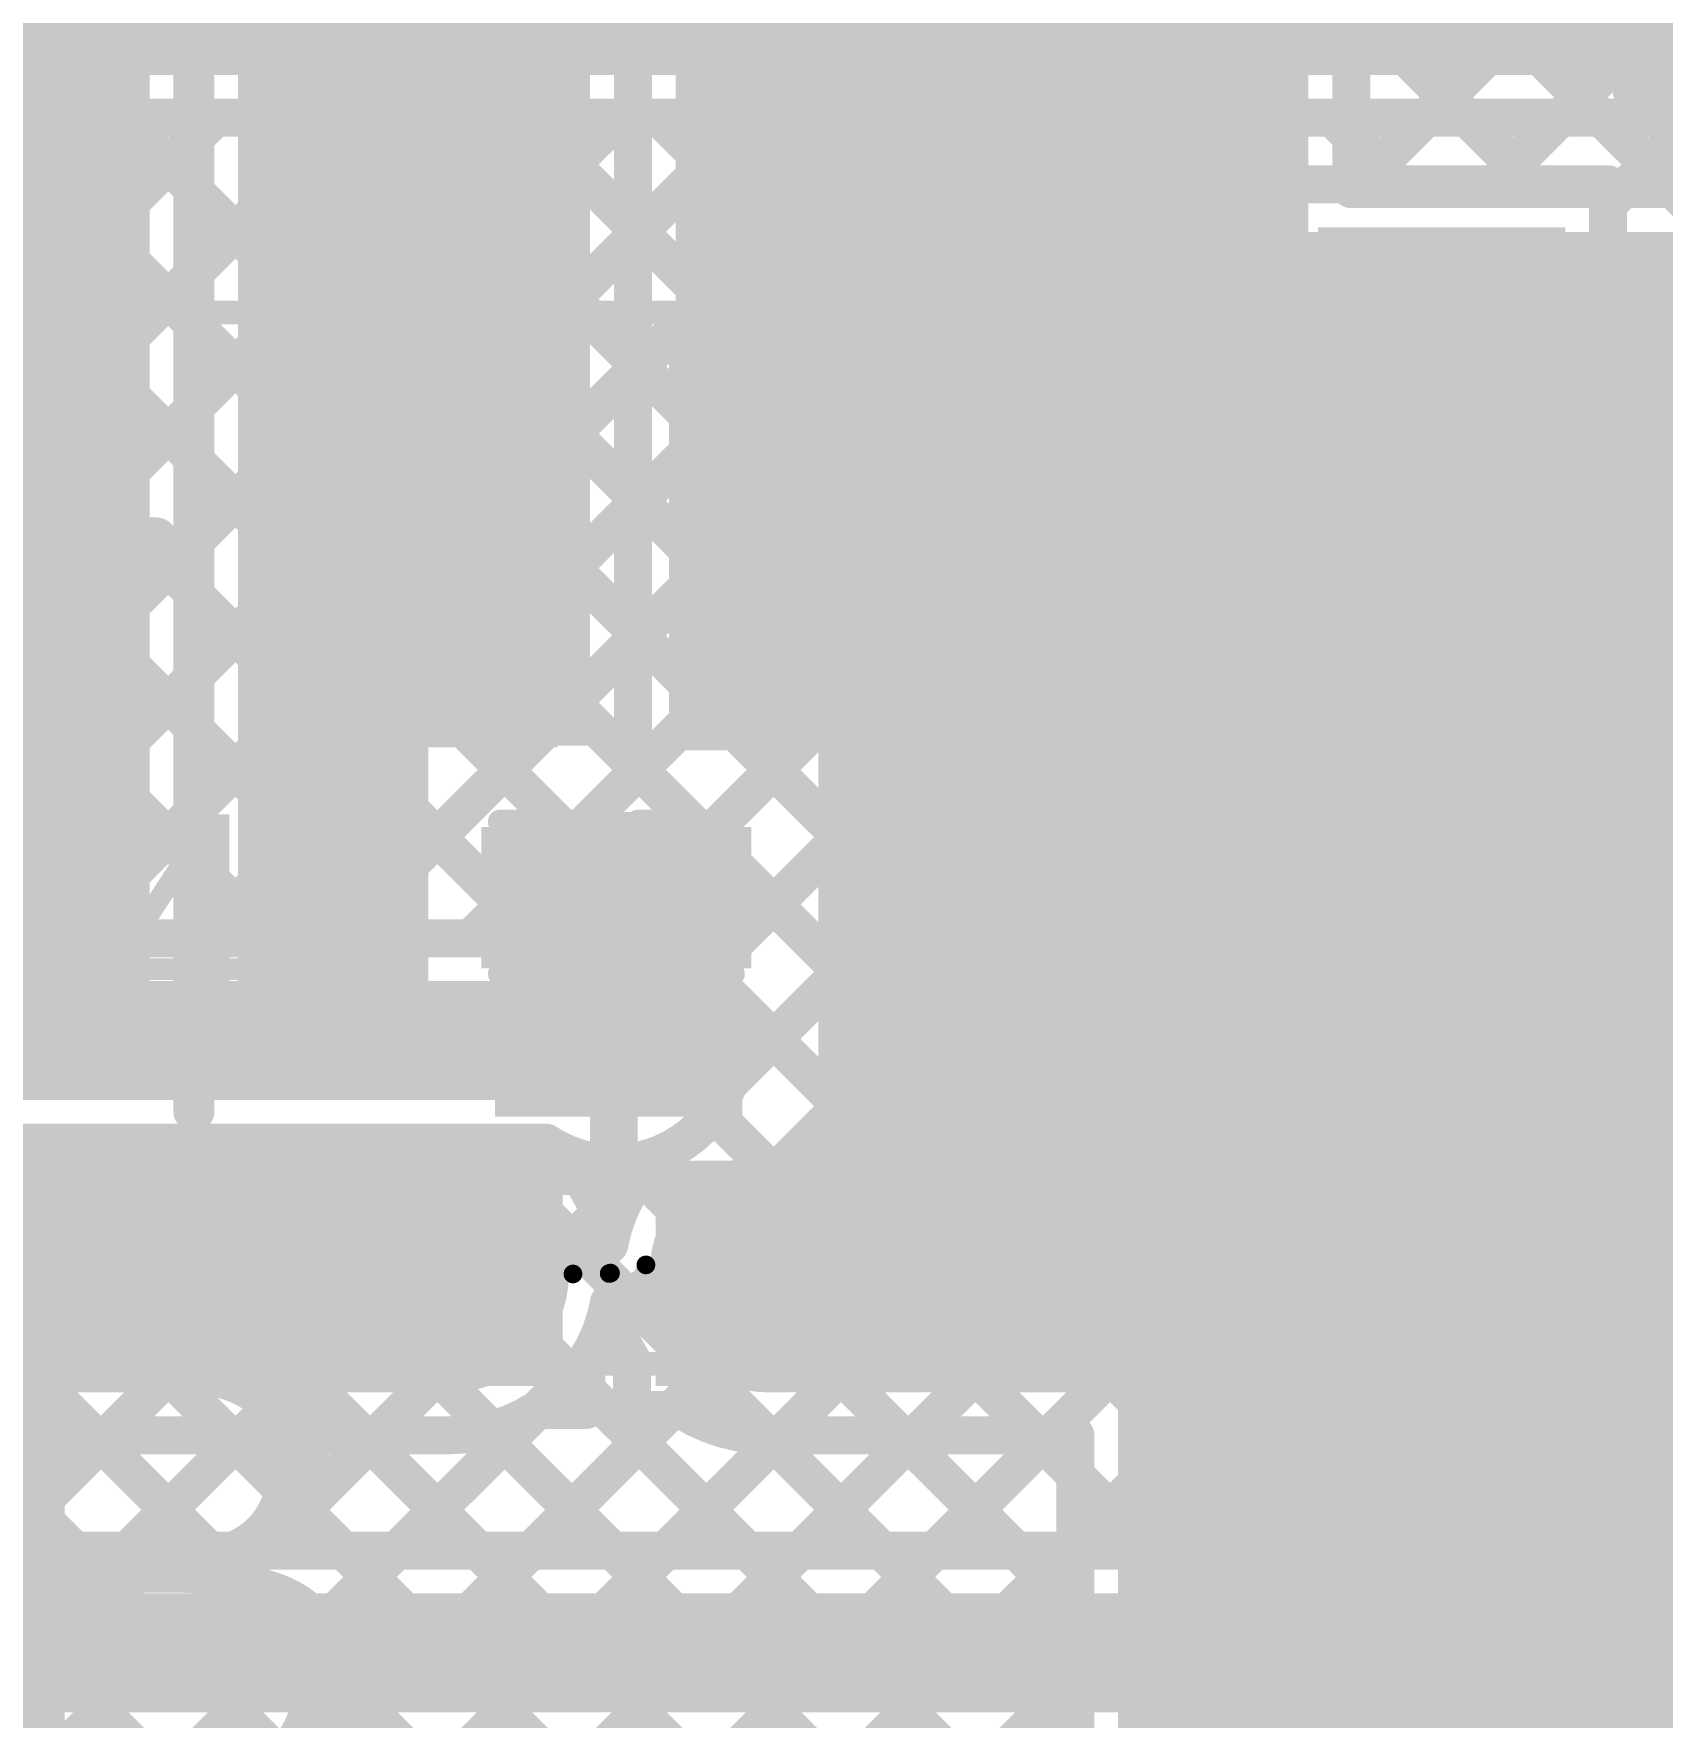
# Model space of a CAD drawing. Header units: millimetres. Extents: x -0.08 to 7.12, y -0.08 to 3.98.
# Drawn here: x 0.52 to 0.8624, y 2.3927 to 2.7467 of the extents above; entities that cross this region are included whole.
import ezdxf

# ---------------------------------------------------------------- set-up
doc = ezdxf.new("R2010")
doc.units = ezdxf.units.MM
doc.header["$MEASUREMENT"] = 0
for name, color, linetype in [('BottomLayer', 5, 'Continuous'), ('BottomSolder', 6, 'Continuous'), ('TopLayer', 1, 'Continuous'), ('TopOverlay', 2, 'Continuous'), ('TopPaste', 8, 'Continuous'), ('TopSolder', 216, 'Continuous'), ('ViaHoleLayer', 16, 'Continuous')]:
    doc.layers.add(name, color=color, linetype=linetype)
doc.styles.add('Arial', font='', dxfattribs={"height": 0.2})
doc.styles.get('Arial').set_extended_font_data('Arial')

# ---------------------------------------------------------------- blocks, each defined once
blk = doc.blocks.new('T__________22')
at = {"layer": 'TopLayer'}
blk.add_hatch(color=1, dxfattribs=at).paths.add_polyline_path([(0.015, 0.03), (-0.015, 0.03), (-0.03, 0.015), (-0.03, -0.015), (-0.015, -0.03), (0.015, -0.03), (0.03, -0.015), (0.03, 0.015)])
at = {"layer": 'TopPaste'}
blk.add_hatch(color=8, dxfattribs=at).paths.add_polyline_path([(0.015, 0.03), (-0.015, 0.03), (-0.03, 0.015), (-0.03, -0.015), (-0.015, -0.03), (0.015, -0.03), (0.03, -0.015), (0.03, 0.015)])
at = {"layer": 'TopSolder'}
blk.add_hatch(color=216, dxfattribs=at).paths.add_polyline_path([(0.017, 0.034), (-0.017, 0.034), (-0.034, 0.017), (-0.034, -0.017), (-0.017, -0.034), (0.017, -0.034), (0.034, -0.017), (0.034, 0.017)])
at = {"layer": 'TopOverlay', "const_width": 0.00787}
for points in [[(-0.037, 0.017), (-0.017, 0.037)], [(-0.017, 0.037), (0.017, 0.037)], [(-0.017, 0.037), (0.017, 0.037)], [(0.017, 0.037), (0.037, 0.017)], [(-0.037, -0.017), (-0.037, 0.017)], [(0.037, -0.017), (0.037, 0.017)], [(-0.037, -0.017), (-0.017, -0.037)], [(0.017, -0.037), (0.037, -0.017)], [(-0.017, -0.037), (0.017, -0.037)], [(-0.017, -0.037), (0.017, -0.037)]]:
    blk.add_lwpolyline(points, dxfattribs=at)
at = {"layer": 'TopOverlay', "const_width": 0.00394}
for points in [[(-0.01897, 0.037, 1), (-0.01503, 0.037, 1)], [(-0.01897, 0.037, 1), (-0.01503, 0.037, 1)], [(-0.01897, 0.037, 1), (-0.01503, 0.037, 1)], [(0.01503, 0.037, 1), (0.01897, 0.037, 1)], [(0.01503, 0.037, 1), (0.01897, 0.037, 1)], [(0.01503, 0.037, 1), (0.01897, 0.037, 1)], [(-0.03897, 0.017, 1), (-0.03503, 0.017, 1)], [(-0.03897, 0.017, 1), (-0.03503, 0.017, 1)], [(0.03503, 0.017, 1), (0.03897, 0.017, 1)], [(0.03503, 0.017, 1), (0.03897, 0.017, 1)], [(-0.03897, -0.017, 1), (-0.03503, -0.017, 1)], [(-0.03897, -0.017, 1), (-0.03503, -0.017, 1)], [(0.03503, -0.017, 1), (0.03897, -0.017, 1)], [(0.03503, -0.017, 1), (0.03897, -0.017, 1)], [(-0.01897, -0.037, 1), (-0.01503, -0.037, 1)], [(-0.01897, -0.037, 1), (-0.01503, -0.037, 1)], [(-0.01897, -0.037, 1), (-0.01503, -0.037, 1)], [(0.01503, -0.037, 1), (0.01897, -0.037, 1)], [(0.01503, -0.037, 1), (0.01897, -0.037, 1)], [(0.01503, -0.037, 1), (0.01897, -0.037, 1)]]:
    blk.add_lwpolyline(points, format="xyb", close=True, dxfattribs=at)
blk = doc.blocks.new('SOT__223_35')
at = {"layer": 'TopLayer'}
for points in [[(-0.0748, 0.15945), (0.0748, 0.15945), (0.0748, 0.08071), (-0.0748, 0.08071)], [(-0.12008, -0.08071), (-0.06102, -0.08071), (-0.06102, -0.15945), (-0.12008, -0.15945)], [(-0.02953, -0.08071), (0.02953, -0.08071), (0.02953, -0.15945), (-0.02953, -0.15945)], [(0.06102, -0.08071), (0.12008, -0.08071), (0.12008, -0.15945), (0.06102, -0.15945)]]:
    blk.add_hatch(color=1, dxfattribs=at).paths.add_polyline_path(points)
at = {"layer": 'TopPaste'}
for points in [[(-0.0748, 0.15945), (0.0748, 0.15945), (0.0748, 0.08071), (-0.0748, 0.08071)], [(-0.12008, -0.08071), (-0.06102, -0.08071), (-0.06102, -0.15945), (-0.12008, -0.15945)], [(-0.02953, -0.08071), (0.02953, -0.08071), (0.02953, -0.15945), (-0.02953, -0.15945)], [(0.06102, -0.08071), (0.12008, -0.08071), (0.12008, -0.15945), (0.06102, -0.15945)]]:
    blk.add_hatch(color=8, dxfattribs=at).paths.add_polyline_path(points)
at = {"layer": 'TopSolder'}
for points in [[(-0.0788, 0.16345), (0.0788, 0.16345), (0.0788, 0.07671), (-0.0788, 0.07671)], [(-0.12408, -0.07671), (-0.05702, -0.07671), (-0.05702, -0.16345), (-0.12408, -0.16345)], [(-0.03353, -0.07671), (0.03353, -0.07671), (0.03353, -0.16345), (-0.03353, -0.16345)], [(0.05702, -0.07671), (0.12408, -0.07671), (0.12408, -0.16345), (0.05702, -0.16345)]]:
    blk.add_hatch(color=216, dxfattribs=at).paths.add_polyline_path(points)
at = {"layer": 'TopOverlay'}
for points, const_width in [([(-0.13, -0.072), (-0.13, 0.071)], 0.005), ([(-0.13, 0.071), (0.13, 0.071)], 0.005), ([(0.13, -0.072), (0.13, 0.071)], 0.005), ([(-0.13, -0.072), (0.13, -0.072)], 0.005), ([(-0.132, -0.126), (-0.132, -0.116)], 0.00787), ([(-0.132, -0.116), (-0.127, -0.121)], 0.00787), ([(-0.132, -0.126), (-0.127, -0.121)], 0.00787)]:
    blk.add_lwpolyline(points, dxfattribs=dict(at, const_width=const_width))
for points, const_width in [([(-0.13125, 0.071, 1), (-0.12875, 0.071, 1)], 0.0025), ([(-0.13125, 0.071, 1), (-0.12875, 0.071, 1)], 0.0025), ([(0.12875, 0.071, 1), (0.13125, 0.071, 1)], 0.0025), ([(0.12875, 0.071, 1), (0.13125, 0.071, 1)], 0.0025), ([(-0.13125, -0.072, 1), (-0.12875, -0.072, 1)], 0.0025), ([(-0.13125, -0.072, 1), (-0.12875, -0.072, 1)], 0.0025), ([(0.12875, -0.072, 1), (0.13125, -0.072, 1)], 0.0025), ([(0.12875, -0.072, 1), (0.13125, -0.072, 1)], 0.0025), ([(-0.13397, -0.116, 1), (-0.13003, -0.116, 1)], 0.00394), ([(-0.13397, -0.116, 1), (-0.13003, -0.116, 1)], 0.00394), ([(-0.12897, -0.121, 1), (-0.12503, -0.121, 1)], 0.00394), ([(-0.12897, -0.121, 1), (-0.12503, -0.121, 1)], 0.00394), ([(-0.13397, -0.126, 1), (-0.13003, -0.126, 1)], 0.00394), ([(-0.13397, -0.126, 1), (-0.13003, -0.126, 1)], 0.00394)]:
    blk.add_lwpolyline(points, format="xyb", close=True, dxfattribs=dict(at, const_width=const_width))
blk = doc.blocks.new('T__________63')
at = {"layer": 'TopLayer'}
blk.add_hatch(color=1, dxfattribs=at).paths.add_polyline_path([(0.015, 0.03), (-0.015, 0.03), (-0.03, 0.015), (-0.03, -0.015), (-0.015, -0.03), (0.015, -0.03), (0.03, -0.015), (0.03, 0.015)])
at = {"layer": 'TopPaste'}
blk.add_hatch(color=8, dxfattribs=at).paths.add_polyline_path([(0.015, 0.03), (-0.015, 0.03), (-0.03, 0.015), (-0.03, -0.015), (-0.015, -0.03), (0.015, -0.03), (0.03, -0.015), (0.03, 0.015)])
at = {"layer": 'TopSolder'}
blk.add_hatch(color=216, dxfattribs=at).paths.add_polyline_path([(0.017, 0.034), (-0.017, 0.034), (-0.034, 0.017), (-0.034, -0.017), (-0.017, -0.034), (0.017, -0.034), (0.034, -0.017), (0.034, 0.017)])
at = {"layer": 'TopOverlay', "const_width": 0.00787}
for points in [[(-0.037, 0.017), (-0.017, 0.037)], [(-0.017, 0.037), (0.017, 0.037)], [(-0.017, 0.037), (0.017, 0.037)], [(0.017, 0.037), (0.037, 0.017)], [(-0.037, -0.017), (-0.037, 0.017)], [(0.037, -0.017), (0.037, 0.017)], [(-0.037, -0.017), (-0.017, -0.037)], [(0.017, -0.037), (0.037, -0.017)], [(-0.017, -0.037), (0.017, -0.037)], [(-0.017, -0.037), (0.017, -0.037)]]:
    blk.add_lwpolyline(points, dxfattribs=at)
at = {"layer": 'TopOverlay', "const_width": 0.00394}
for points in [[(-0.01897, 0.037, 1), (-0.01503, 0.037, 1)], [(-0.01897, 0.037, 1), (-0.01503, 0.037, 1)], [(-0.01897, 0.037, 1), (-0.01503, 0.037, 1)], [(0.01503, 0.037, 1), (0.01897, 0.037, 1)], [(0.01503, 0.037, 1), (0.01897, 0.037, 1)], [(0.01503, 0.037, 1), (0.01897, 0.037, 1)], [(-0.03897, 0.017, 1), (-0.03503, 0.017, 1)], [(-0.03897, 0.017, 1), (-0.03503, 0.017, 1)], [(0.03503, 0.017, 1), (0.03897, 0.017, 1)], [(0.03503, 0.017, 1), (0.03897, 0.017, 1)], [(-0.03897, -0.017, 1), (-0.03503, -0.017, 1)], [(-0.03897, -0.017, 1), (-0.03503, -0.017, 1)], [(0.03503, -0.017, 1), (0.03897, -0.017, 1)], [(0.03503, -0.017, 1), (0.03897, -0.017, 1)], [(-0.01897, -0.037, 1), (-0.01503, -0.037, 1)], [(-0.01897, -0.037, 1), (-0.01503, -0.037, 1)], [(-0.01897, -0.037, 1), (-0.01503, -0.037, 1)], [(0.01503, -0.037, 1), (0.01897, -0.037, 1)], [(0.01503, -0.037, 1), (0.01897, -0.037, 1)], [(0.01503, -0.037, 1), (0.01897, -0.037, 1)]]:
    blk.add_lwpolyline(points, format="xyb", close=True, dxfattribs=at)
blk = doc.blocks.new('_____0603_85')
at = {"layer": 'TopLayer'}
for points in [[(-0.01378, -0.01969), (-0.05315, -0.01969), (-0.05315, 0.01969), (-0.01378, 0.01969)], [(0.05315, -0.01969), (0.01378, -0.01969), (0.01378, 0.01969), (0.05315, 0.01969)]]:
    blk.add_hatch(color=1, dxfattribs=at).paths.add_polyline_path(points)
at = {"layer": 'TopPaste'}
for points in [[(-0.01378, -0.01969), (-0.05315, -0.01969), (-0.05315, 0.01969), (-0.01378, 0.01969)], [(0.05315, -0.01969), (0.01378, -0.01969), (0.01378, 0.01969), (0.05315, 0.01969)]]:
    blk.add_hatch(color=8, dxfattribs=at).paths.add_polyline_path(points)
at = {"layer": 'TopSolder'}
for points in [[(-0.00978, -0.02369), (-0.05715, -0.02369), (-0.05715, 0.02369), (-0.00978, 0.02369)], [(0.05715, -0.02369), (0.00978, -0.02369), (0.00978, 0.02369), (0.05715, 0.02369)]]:
    blk.add_hatch(color=216, dxfattribs=at).paths.add_polyline_path(points)
at = {"layer": 'TopOverlay', "const_width": 0.005}
for points in [[(-0.01, 0.019), (0.01, 0.019)], [(-0.01, -0.019), (0.01, -0.019)]]:
    blk.add_lwpolyline(points, dxfattribs=at)
at = {"layer": 'TopOverlay'}
for points, const_width in [([(-0.01125, 0.019, 1), (-0.00875, 0.019, 1)], 0.0025), ([(0.00875, 0.019, 1), (0.01125, 0.019, 1)], 0.0025), ([(0.00674, 0.00181, 1), (0.00871, 0.00181, 1)], 0.00197), ([(-0.0086, -0.0001, 1), (-0.00663, -0.0001, 1)], 0.00197), ([(-0.00098, 0, 1), (0.00098, 0, 1)], 0.00197), ([(-0.00071, 0.00008, 1), (0.00126, 0.00008, 1)], 0.00197), ([(-0.01125, -0.019, 1), (-0.00875, -0.019, 1)], 0.0025), ([(0.00875, -0.019, 1), (0.01125, -0.019, 1)], 0.0025)]:
    blk.add_lwpolyline(points, format="xyb", close=True, dxfattribs=dict(at, const_width=const_width))
at = {"layer": 'TopOverlay', "const_width": 0.00394}
for points in [[(-0.00761, -0.0001, -0.770164), (0, 0)], [(0.00773, 0.00181, -0.784117), (0.00028, 0.00008)]]:
    blk.add_lwpolyline(points, format="xyb", dxfattribs=at)
blk = doc.blocks.new('C___0402_87')
at = {"layer": 'TopLayer'}
for points in [[(-0.0275, -0.0125), (-0.0275, 0.0125), (-0.0095, 0.0125), (-0.0095, -0.0125)], [(0.0095, -0.0125), (0.0095, 0.0125), (0.0275, 0.0125), (0.0275, -0.0125)]]:
    blk.add_hatch(color=1, dxfattribs=at).paths.add_polyline_path(points)
at = {"layer": 'TopPaste'}
for points in [[(-0.0275, -0.0125), (-0.0275, 0.0125), (-0.0095, 0.0125), (-0.0095, -0.0125)], [(0.0095, -0.0125), (0.0095, 0.0125), (0.0275, 0.0125), (0.0275, -0.0125)]]:
    blk.add_hatch(color=8, dxfattribs=at).paths.add_polyline_path(points)
at = {"layer": 'TopSolder'}
for points in [[(-0.02986, -0.01486), (-0.02986, 0.01486), (-0.00714, 0.01486), (-0.00714, -0.01486)], [(0.00714, -0.01486), (0.00714, 0.01486), (0.02986, 0.01486), (0.02986, -0.01486)]]:
    blk.add_hatch(color=216, dxfattribs=at).paths.add_polyline_path(points)
at = {"layer": 'TopOverlay', "const_width": 0.005}
for points in [[(-0.031, -0.016), (-0.031, 0.016)], [(-0.031, 0.016), (-0.011, 0.016)], [(0.011, 0.016), (0.031, 0.016)], [(0.031, -0.016), (0.031, 0.016)], [(-0.031, -0.016), (-0.011, -0.016)], [(0.011, -0.016), (0.031, -0.016)]]:
    blk.add_lwpolyline(points, dxfattribs=at)
at = {"layer": 'TopOverlay', "const_width": 0.0025}
for points in [[(-0.03225, 0.016, 1), (-0.02975, 0.016, 1)], [(-0.03225, 0.016, 1), (-0.02975, 0.016, 1)], [(-0.01225, 0.016, 1), (-0.00975, 0.016, 1)], [(0.00975, 0.016, 1), (0.01225, 0.016, 1)], [(0.02975, 0.016, 1), (0.03225, 0.016, 1)], [(0.02975, 0.016, 1), (0.03225, 0.016, 1)], [(-0.03225, -0.016, 1), (-0.02975, -0.016, 1)], [(-0.03225, -0.016, 1), (-0.02975, -0.016, 1)], [(-0.01225, -0.016, 1), (-0.00975, -0.016, 1)], [(0.00975, -0.016, 1), (0.01225, -0.016, 1)], [(0.02975, -0.016, 1), (0.03225, -0.016, 1)], [(0.02975, -0.016, 1), (0.03225, -0.016, 1)]]:
    blk.add_lwpolyline(points, format="xyb", close=True, dxfattribs=at)
blk = doc.blocks.new('C___0402_88')
at = {"layer": 'TopLayer'}
for points in [[(-0.0275, -0.0125), (-0.0275, 0.0125), (-0.0095, 0.0125), (-0.0095, -0.0125)], [(0.0095, -0.0125), (0.0095, 0.0125), (0.0275, 0.0125), (0.0275, -0.0125)]]:
    blk.add_hatch(color=1, dxfattribs=at).paths.add_polyline_path(points)
at = {"layer": 'TopPaste'}
for points in [[(-0.0275, -0.0125), (-0.0275, 0.0125), (-0.0095, 0.0125), (-0.0095, -0.0125)], [(0.0095, -0.0125), (0.0095, 0.0125), (0.0275, 0.0125), (0.0275, -0.0125)]]:
    blk.add_hatch(color=8, dxfattribs=at).paths.add_polyline_path(points)
at = {"layer": 'TopSolder'}
for points in [[(-0.02986, -0.01486), (-0.02986, 0.01486), (-0.00714, 0.01486), (-0.00714, -0.01486)], [(0.00714, -0.01486), (0.00714, 0.01486), (0.02986, 0.01486), (0.02986, -0.01486)]]:
    blk.add_hatch(color=216, dxfattribs=at).paths.add_polyline_path(points)
at = {"layer": 'TopOverlay', "const_width": 0.005}
for points in [[(-0.031, 0.016), (-0.031, -0.016)], [(-0.011, 0.016), (-0.031, 0.016)], [(0.031, 0.016), (0.011, 0.016)], [(0.031, 0.016), (0.031, -0.016)], [(-0.011, -0.016), (-0.031, -0.016)], [(0.031, -0.016), (0.011, -0.016)]]:
    blk.add_lwpolyline(points, dxfattribs=at)
at = {"layer": 'TopOverlay', "const_width": 0.0025}
for points in [[(-0.03225, 0.016, 1), (-0.02975, 0.016, 1)], [(-0.03225, 0.016, 1), (-0.02975, 0.016, 1)], [(-0.01225, 0.016, 1), (-0.00975, 0.016, 1)], [(0.00975, 0.016, 1), (0.01225, 0.016, 1)], [(0.02975, 0.016, 1), (0.03225, 0.016, 1)], [(0.02975, 0.016, 1), (0.03225, 0.016, 1)], [(-0.03225, -0.016, 1), (-0.02975, -0.016, 1)], [(-0.03225, -0.016, 1), (-0.02975, -0.016, 1)], [(-0.01225, -0.016, 1), (-0.00975, -0.016, 1)], [(0.00975, -0.016, 1), (0.01225, -0.016, 1)], [(0.02975, -0.016, 1), (0.03225, -0.016, 1)], [(0.02975, -0.016, 1), (0.03225, -0.016, 1)]]:
    blk.add_lwpolyline(points, format="xyb", close=True, dxfattribs=at)
blk = doc.blocks.new('C___0603_93')
at = {"layer": 'TopLayer'}
for points in [[(-0.015, 0.0175), (-0.015, -0.0175), (-0.045, -0.0175), (-0.045, 0.0175)], [(0.045, 0.0175), (0.045, -0.0175), (0.015, -0.0175), (0.015, 0.0175)]]:
    blk.add_hatch(color=1, dxfattribs=at).paths.add_polyline_path(points)
at = {"layer": 'TopPaste'}
for points in [[(-0.015, 0.0175), (-0.015, -0.0175), (-0.045, -0.0175), (-0.045, 0.0175)], [(0.045, 0.0175), (0.045, -0.0175), (0.015, -0.0175), (0.015, 0.0175)]]:
    blk.add_hatch(color=8, dxfattribs=at).paths.add_polyline_path(points)
at = {"layer": 'TopSolder'}
for points in [[(-0.01264, 0.01986), (-0.01264, -0.01986), (-0.04736, -0.01986), (-0.04736, 0.01986)], [(0.04736, 0.01986), (0.04736, -0.01986), (0.01264, -0.01986), (0.01264, 0.01986)]]:
    blk.add_hatch(color=216, dxfattribs=at).paths.add_polyline_path(points)
at = {"layer": 'TopOverlay', "const_width": 0.005}
for points in [[(-0.049, 0.021), (-0.018, 0.021)], [(-0.049, 0.021), (-0.049, -0.021)], [(0.018, 0.021), (0.049, 0.021)], [(0.049, 0.021), (0.049, -0.021)], [(-0.049, -0.021), (-0.018, -0.021)], [(0.018, -0.021), (0.049, -0.021)]]:
    blk.add_lwpolyline(points, dxfattribs=at)
at = {"layer": 'TopOverlay', "const_width": 0.0025}
for points in [[(-0.05025, 0.021, 1), (-0.04775, 0.021, 1)], [(-0.05025, 0.021, 1), (-0.04775, 0.021, 1)], [(-0.01925, 0.021, 1), (-0.01675, 0.021, 1)], [(0.01675, 0.021, 1), (0.01925, 0.021, 1)], [(0.04775, 0.021, 1), (0.05025, 0.021, 1)], [(0.04775, 0.021, 1), (0.05025, 0.021, 1)], [(-0.05025, -0.021, 1), (-0.04775, -0.021, 1)], [(-0.05025, -0.021, 1), (-0.04775, -0.021, 1)], [(-0.01925, -0.021, 1), (-0.01675, -0.021, 1)], [(0.01675, -0.021, 1), (0.01925, -0.021, 1)], [(0.04775, -0.021, 1), (0.05025, -0.021, 1)], [(0.04775, -0.021, 1), (0.05025, -0.021, 1)]]:
    blk.add_lwpolyline(points, format="xyb", close=True, dxfattribs=at)

msp = doc.modelspace()

# ---------------------------------------------------------------- hatches: boundary and pattern name
at = {"layer": 'BottomLayer'}
for points in [[(0.385, 2.738), (0.939, 2.738), (0.939, 2.958), (0.385, 2.958)], [(0.79, 2.589), (0.842, 2.589), (0.842, 2.706), (0.79, 2.706)]]:
    msp.add_hatch(color=5, dxfattribs=at).paths.add_polyline_path(points)
h = msp.add_hatch(color=5, dxfattribs=at)
edge = h.paths.add_edge_path()
edge.add_arc((0.818, 2.681), 0.01181, 0, 360)
h = msp.add_hatch(color=5, dxfattribs=at)
edge = h.paths.add_edge_path()
edge.add_arc((0.818, 2.645), 0.01181, 0, 360)
h = msp.add_hatch(color=5, dxfattribs=at)
edge = h.paths.add_edge_path()
edge.add_arc((0.818, 2.609), 0.01181, 0, 360)
h = msp.add_hatch(color=5, dxfattribs=at)
edge = h.paths.add_edge_path()
edge.add_arc((0.642, 2.535), 0.01181, 0, 360)
at = {"layer": 'BottomSolder'}
h = msp.add_hatch(color=6, dxfattribs=at)
edge = h.paths.add_edge_path()
edge.add_arc((0.818, 2.681), 0.01581, 0, 360)
h = msp.add_hatch(color=6, dxfattribs=at)
edge = h.paths.add_edge_path()
edge.add_arc((0.818, 2.645), 0.01581, 0, 360)
h = msp.add_hatch(color=6, dxfattribs=at)
edge = h.paths.add_edge_path()
edge.add_arc((0.818, 2.609), 0.01581, 0, 360)
h = msp.add_hatch(color=6, dxfattribs=at)
edge = h.paths.add_edge_path()
edge.add_arc((0.642, 2.535), 0.01581, 0, 360)
at = {"layer": 'TopLayer'}
for points in [[(0.563, 2.597), (0.637, 2.597), (0.637, 2.79), (0.563, 2.79)], [(0.5444, 2.74384), (0.379, 2.74384), (0.379, 2.523), (0.5444, 2.523)], [(0.655, 2.7465), (0.655, 2.596), (0.788, 2.596), (0.788, 2.7465)], [(0.933, 2.705), (0.685, 2.705), (0.685, 2.546), (0.933, 2.546)], [(0.563, 2.523), (0.603, 2.523), (0.603, 2.61), (0.563, 2.61)], [(0.617, 2.519), (0.669, 2.519), (0.669, 2.583), (0.617, 2.583)], [(0.685, 2.466), (0.933, 2.466), (0.933, 2.561), (0.685, 2.561)], [(0.868, 2.097), (0.868, 2.493), (0.748, 2.493), (0.748, 2.097)]]:
    msp.add_hatch(color=1, dxfattribs=at).paths.add_polyline_path(points)
h = msp.add_hatch(color=1, dxfattribs=at)
edge = h.paths.add_edge_path()
edge.add_arc((0.818, 2.681), 0.01181, 0, 360)
h = msp.add_hatch(color=1, dxfattribs=at)
edge = h.paths.add_edge_path()
edge.add_arc((0.818, 2.645), 0.01181, 0, 360)
h = msp.add_hatch(color=1, dxfattribs=at)
edge = h.paths.add_edge_path()
edge.add_arc((0.818, 2.609), 0.01181, 0, 360)
h = msp.add_hatch(color=1, dxfattribs=at)
edge = h.paths.add_edge_path()
edge.add_arc((0.642, 2.535), 0.01181, 0, 360)
at = {"layer": 'TopSolder'}
h = msp.add_hatch(color=216, dxfattribs=at)
edge = h.paths.add_edge_path()
edge.add_arc((0.818, 2.681), 0.01581, 0, 360)
h = msp.add_hatch(color=216, dxfattribs=at)
edge = h.paths.add_edge_path()
edge.add_arc((0.818, 2.645), 0.01581, 0, 360)
h = msp.add_hatch(color=216, dxfattribs=at)
edge = h.paths.add_edge_path()
edge.add_arc((0.818, 2.609), 0.01581, 0, 360)
h = msp.add_hatch(color=216, dxfattribs=at)
edge = h.paths.add_edge_path()
edge.add_arc((0.642, 2.535), 0.01581, 0, 360)
at = {"layer": 'ViaHoleLayer'}
h = msp.add_hatch(color=16, dxfattribs=at)
edge = h.paths.add_edge_path()
edge.add_arc((0.818, 2.681), 0.00591, 0, 360)
h = msp.add_hatch(color=16, dxfattribs=at)
edge = h.paths.add_edge_path()
edge.add_arc((0.818, 2.645), 0.00591, 0, 360)
h = msp.add_hatch(color=16, dxfattribs=at)
edge = h.paths.add_edge_path()
edge.add_arc((0.818, 2.609), 0.00591, 0, 360)
h = msp.add_hatch(color=16, dxfattribs=at)
edge = h.paths.add_edge_path()
edge.add_arc((0.642, 2.535), 0.00591, 0, 360)

# ---------------------------------------------------------------- linework, layer by layer
at = {"layer": 'BottomLayer'}
for points, const_width in [([(0.70943, 2.42774), (2.05768, 3.776)], 0.008), ([(0.73771, 2.42774), (2.08597, 3.776)], 0.008), ([(0.766, 2.42774), (2.11425, 3.776)], 0.008), ([(0.79428, 2.42774), (2.14254, 3.776)], 0.008), ([(0.851, 2.5976), (2.0294, 3.776)], 0.008), ([(0.851, 2.62588), (2.00112, 3.776)], 0.008), ([(0.79434, 2.42774), (1.6298, 3.2632)], 0.008), ([(0.80324, 2.40624), (1.645, 3.248)], 0.025), ([(0.81845, 2.39104), (1.65391, 3.2265)], 0.008), ([(0.82913, 2.38), (1.61234, 3.16321)], 0.008), ([(0.837, 2.361), (1.62931, 3.15331)], 0.02), ([(0.1805, 2.80412), (0.55687, 2.42774)], 0.008), ([(0.1805, 2.77583), (0.52859, 2.42774)], 0.008), ([(0.376, 2.729), (0.948, 2.729)], 0.008), ([(0.42532, 2.729), (0.59782, 2.5565)], 0.008), ([(0.44495, 2.61581), (0.55814, 2.729)], 0.008), ([(0.44705, 2.6462), (0.52985, 2.729)], 0.008), ([(0.45361, 2.729), (0.62611, 2.5565)], 0.008), ([(0.45691, 2.59949), (0.58642, 2.729)], 0.008), ([(0.47105, 2.58535), (0.6147, 2.729)], 0.008), ([(0.48189, 2.729), (0.65217, 2.55872)], 0.008), ([(0.4852, 2.57121), (0.64299, 2.729)], 0.008), ([(0.49934, 2.55707), (0.67127, 2.729)], 0.008), ([(0.51018, 2.729), (0.80288, 2.43629)], 0.008), ([(0.52706, 2.5565), (0.69956, 2.729)], 0.008), ([(0.53846, 2.729), (0.81703, 2.45043)], 0.008), ([(0.55534, 2.5565), (0.72784, 2.729)], 0.008), ([(0.56674, 2.729), (0.83117, 2.46457)], 0.008), ([(0.58363, 2.5565), (0.75613, 2.729)], 0.008), ([(0.59503, 2.729), (0.84531, 2.47872)], 0.008), ([(0.61191, 2.5565), (0.78441, 2.729)], 0.008), ([(0.62331, 2.729), (0.85945, 2.49286)], 0.008), ([(0.6516, 2.729), (0.781, 2.5996)], 0.008), ([(0.67988, 2.729), (0.781, 2.62788)], 0.008), ([(0.70817, 2.729), (0.781, 2.65617)], 0.008), ([(0.73645, 2.729), (0.781, 2.68445)], 0.008), ([(0.76473, 2.729), (0.781, 2.71273)], 0.008), ([(0.79302, 2.729), (0.80702, 2.715)], 0.008), ([(0.79869, 2.715), (0.81269, 2.729)], 0.008), ([(0.8213, 2.729), (0.8353, 2.715)], 0.008), ([(0.82698, 2.715), (0.84098, 2.729)], 0.008), ([(0.84959, 2.729), (0.97259, 2.606)], 0.008), ([(0.851, 2.71074), (0.86926, 2.729)], 0.008), ([(0.851, 2.65417), (0.92583, 2.729)], 0.008), ([(0.851, 2.68245), (0.89755, 2.729)], 0.008), ([(0.781, 2.715), (0.851, 2.715)], 0.008), ([(0.781, 2.58), (0.781, 2.715)], 0.008), ([(0.851, 2.58), (0.851, 2.715)], 0.008), ([(0.64439, 2.5607), (0.781, 2.69731)], 0.008), ([(0.851, 2.6993), (0.95845, 2.59185)], 0.008), ([(0.44771, 2.67833), (0.56954, 2.5565)], 0.008), ([(0.66257, 2.55059), (0.781, 2.66902)], 0.008), ([(0.851, 2.67102), (0.94431, 2.57771)], 0.008), ([(0.44355, 2.6542), (0.54125, 2.5565)], 0.008), ([(0.66615, 2.52589), (0.781, 2.64074)], 0.008), ([(0.851, 2.64273), (0.93016, 2.56357)], 0.008), ([(0.59629, 2.42774), (0.781, 2.61245)], 0.008), ([(0.851, 2.61445), (0.91602, 2.54943)], 0.008), ([(0.62458, 2.42774), (0.781, 2.58417)], 0.008), ([(0.851, 2.58617), (0.90188, 2.53529)], 0.008), ([(0.65286, 2.42774), (0.80512, 2.58)], 0.008), ([(0.68114, 2.42774), (0.8334, 2.58)], 0.008), ([(0.781, 2.58), (0.851, 2.58)], 0.008), ([(0.8006, 2.58), (0.8736, 2.507)], 0.008), ([(0.82888, 2.58), (0.88774, 2.52114)], 0.008), ([(0.49991, 2.5565), (0.62772, 2.5565)], 0.008), ([(0.642, 2.535), (0.642, 2.55681)], 0.01), ([(0.66572, 2.54517), (0.78315, 2.42774)], 0.008), ([(0.491, 2.535), (0.642, 2.535)], 0.025), ([(0.642, 2.535), (0.66381, 2.535)], 0.01), ([(0.642, 2.51319), (0.642, 2.535)], 0.01), ([(0.66284, 2.51977), (0.75486, 2.42774)], 0.008), ([(0.45487, 2.42774), (0.54063, 2.5135)], 0.008), ([(0.48315, 2.42774), (0.56891, 2.5135)], 0.008), ([(0.491, 2.5135), (0.62772, 2.5135)], 0.008), ([(0.4994, 2.5135), (0.58516, 2.42774)], 0.008), ([(0.51144, 2.42774), (0.59719, 2.5135)], 0.008), ([(0.52769, 2.5135), (0.61344, 2.42774)], 0.008), ([(0.53972, 2.42774), (0.62548, 2.5135)], 0.008), ([(0.55597, 2.5135), (0.64173, 2.42774)], 0.008), ([(0.58425, 2.5135), (0.67001, 2.42774)], 0.008), ([(0.61254, 2.5135), (0.69829, 2.42774)], 0.008), ([(0.56801, 2.42774), (0.65111, 2.51085)], 0.008), ([(0.64496, 2.50936), (0.72658, 2.42774)], 0.008), ([(0.86157, 2.43417), (0.87244, 2.42331)], 0.008), ([(0.03118, 2.42774), (0.79434, 2.42774)], 0.008), ([(0.84743, 2.42003), (0.85829, 2.40916)], 0.008), ([(0.03118, 2.40624), (0.80324, 2.40624)], 0.025), ([(0.83329, 2.40589), (0.84415, 2.39502)], 0.008), ([(0.81915, 2.39174), (0.83001, 2.38088)], 0.008)]:
    msp.add_lwpolyline(points, dxfattribs=dict(at, const_width=const_width))
for points, const_width in [([(0.52785, 2.729, 1), (0.53185, 2.729, 1)], 0.004), ([(0.53646, 2.729, 1), (0.54046, 2.729, 1)], 0.004), ([(0.55614, 2.729, 1), (0.56014, 2.729, 1)], 0.004), ([(0.56474, 2.729, 1), (0.56874, 2.729, 1)], 0.004), ([(0.58442, 2.729, 1), (0.58842, 2.729, 1)], 0.004), ([(0.59303, 2.729, 1), (0.59703, 2.729, 1)], 0.004), ([(0.6127, 2.729, 1), (0.6167, 2.729, 1)], 0.004), ([(0.62131, 2.729, 1), (0.62531, 2.729, 1)], 0.004), ([(0.64099, 2.729, 1), (0.64499, 2.729, 1)], 0.004), ([(0.6496, 2.729, 1), (0.6536, 2.729, 1)], 0.004), ([(0.66927, 2.729, 1), (0.67327, 2.729, 1)], 0.004), ([(0.67788, 2.729, 1), (0.68188, 2.729, 1)], 0.004), ([(0.69756, 2.729, 1), (0.70156, 2.729, 1)], 0.004), ([(0.70617, 2.729, 1), (0.71017, 2.729, 1)], 0.004), ([(0.72584, 2.729, 1), (0.72984, 2.729, 1)], 0.004), ([(0.73445, 2.729, 1), (0.73845, 2.729, 1)], 0.004), ([(0.75413, 2.729, 1), (0.75813, 2.729, 1)], 0.004), ([(0.76273, 2.729, 1), (0.76673, 2.729, 1)], 0.004), ([(0.78241, 2.729, 1), (0.78641, 2.729, 1)], 0.004), ([(0.79102, 2.729, 1), (0.79502, 2.729, 1)], 0.004), ([(0.81069, 2.729, 1), (0.81469, 2.729, 1)], 0.004), ([(0.8193, 2.729, 1), (0.8233, 2.729, 1)], 0.004), ([(0.83898, 2.729, 1), (0.84298, 2.729, 1)], 0.004), ([(0.84759, 2.729, 1), (0.85159, 2.729, 1)], 0.004), ([(0.779, 2.715, 1), (0.783, 2.715, 1)], 0.004), ([(0.779, 2.715, 1), (0.783, 2.715, 1)], 0.004), ([(0.79669, 2.715, 1), (0.80069, 2.715, 1)], 0.004), ([(0.80502, 2.715, 1), (0.80902, 2.715, 1)], 0.004), ([(0.82498, 2.715, 1), (0.82898, 2.715, 1)], 0.004), ([(0.8333, 2.715, 1), (0.8373, 2.715, 1)], 0.004), ([(0.849, 2.715, 1), (0.853, 2.715, 1)], 0.004), ([(0.849, 2.715, 1), (0.853, 2.715, 1)], 0.004), ([(0.779, 2.71273, 1), (0.783, 2.71273, 1)], 0.004), ([(0.849, 2.71074, 1), (0.853, 2.71074, 1)], 0.004), ([(0.779, 2.69731, 1), (0.783, 2.69731, 1)], 0.004), ([(0.849, 2.6993, 1), (0.853, 2.6993, 1)], 0.004), ([(0.779, 2.68445, 1), (0.783, 2.68445, 1)], 0.004), ([(0.849, 2.68245, 1), (0.853, 2.68245, 1)], 0.004), ([(0.779, 2.66902, 1), (0.783, 2.66902, 1)], 0.004), ([(0.849, 2.67102, 1), (0.853, 2.67102, 1)], 0.004), ([(0.779, 2.65617, 1), (0.783, 2.65617, 1)], 0.004), ([(0.849, 2.65417, 1), (0.853, 2.65417, 1)], 0.004), ([(0.779, 2.64074, 1), (0.783, 2.64074, 1)], 0.004), ([(0.849, 2.64273, 1), (0.853, 2.64273, 1)], 0.004), ([(0.779, 2.62788, 1), (0.783, 2.62788, 1)], 0.004), ([(0.849, 2.62588, 1), (0.853, 2.62588, 1)], 0.004), ([(0.779, 2.61245, 1), (0.783, 2.61245, 1)], 0.004), ([(0.849, 2.61445, 1), (0.853, 2.61445, 1)], 0.004), ([(0.779, 2.5996, 1), (0.783, 2.5996, 1)], 0.004), ([(0.849, 2.5976, 1), (0.853, 2.5976, 1)], 0.004), ([(0.779, 2.58417, 1), (0.783, 2.58417, 1)], 0.004), ([(0.849, 2.58617, 1), (0.853, 2.58617, 1)], 0.004), ([(0.779, 2.58, 1), (0.783, 2.58, 1)], 0.004), ([(0.779, 2.58, 1), (0.783, 2.58, 1)], 0.004), ([(0.7986, 2.58, 1), (0.8026, 2.58, 1)], 0.004), ([(0.80312, 2.58, 1), (0.80712, 2.58, 1)], 0.004), ([(0.82688, 2.58, 1), (0.83088, 2.58, 1)], 0.004), ([(0.8314, 2.58, 1), (0.8354, 2.58, 1)], 0.004), ([(0.849, 2.58, 1), (0.853, 2.58, 1)], 0.004), ([(0.849, 2.58, 1), (0.853, 2.58, 1)], 0.004), ([(0.64239, 2.5607, 1), (0.64639, 2.5607, 1)], 0.004), ([(0.52506, 2.5565, 1), (0.52906, 2.5565, 1)], 0.004), ([(0.53925, 2.5565, 1), (0.54325, 2.5565, 1)], 0.004), ([(0.55334, 2.5565, 1), (0.55734, 2.5565, 1)], 0.004), ([(0.56754, 2.5565, 1), (0.57154, 2.5565, 1)], 0.004), ([(0.58163, 2.5565, 1), (0.58563, 2.5565, 1)], 0.004), ([(0.59582, 2.5565, 1), (0.59982, 2.5565, 1)], 0.004), ([(0.60991, 2.5565, 1), (0.61391, 2.5565, 1)], 0.004), ([(0.62411, 2.5565, 1), (0.62811, 2.5565, 1)], 0.004), ([(0.62572, 2.5565, 1), (0.62972, 2.5565, 1)], 0.004), ([(0.62572, 2.5565, 1), (0.62972, 2.5565, 1)], 0.004), ([(0.6395, 2.55681, 1), (0.6445, 2.55681, 1)], 0.005), ([(0.65017, 2.55872, 1), (0.65417, 2.55872, 1)], 0.004), ([(0.66057, 2.55059, 1), (0.66457, 2.55059, 1)], 0.004), ([(0.66372, 2.54517, 1), (0.66772, 2.54517, 1)], 0.004), ([(0.63575, 2.535, 1), (0.64825, 2.535, 1)], 0.0125), ([(0.6395, 2.535, 1), (0.6445, 2.535, 1)], 0.005), ([(0.6395, 2.535, 1), (0.6445, 2.535, 1)], 0.005), ([(0.6395, 2.535, 1), (0.6445, 2.535, 1)], 0.005), ([(0.66131, 2.535, 1), (0.66631, 2.535, 1)], 0.005), ([(0.66581, 2.535, 1), (0.66981, 2.535, 1)], 0.004), ([(0.66581, 2.535, 1), (0.66981, 2.535, 1)], 0.004), ([(0.66415, 2.52589, 1), (0.66815, 2.52589, 1)], 0.004), ([(0.66084, 2.51977, 1), (0.66484, 2.51977, 1)], 0.004), ([(0.52569, 2.5135, 1), (0.52969, 2.5135, 1)], 0.004), ([(0.53863, 2.5135, 1), (0.54263, 2.5135, 1)], 0.004), ([(0.55397, 2.5135, 1), (0.55797, 2.5135, 1)], 0.004), ([(0.56691, 2.5135, 1), (0.57091, 2.5135, 1)], 0.004), ([(0.58225, 2.5135, 1), (0.58625, 2.5135, 1)], 0.004), ([(0.59519, 2.5135, 1), (0.59919, 2.5135, 1)], 0.004), ([(0.61054, 2.5135, 1), (0.61454, 2.5135, 1)], 0.004), ([(0.62348, 2.5135, 1), (0.62748, 2.5135, 1)], 0.004), ([(0.62572, 2.5135, 1), (0.62972, 2.5135, 1)], 0.004), ([(0.62572, 2.5135, 1), (0.62972, 2.5135, 1)], 0.004), ([(0.6395, 2.51319, 1), (0.6445, 2.51319, 1)], 0.005), ([(0.64911, 2.51085, 1), (0.65311, 2.51085, 1)], 0.004), ([(0.64296, 2.50936, 1), (0.64696, 2.50936, 1)], 0.004), ([(0.85745, 2.49286, 1), (0.86145, 2.49286, 1)], 0.004), ([(0.84331, 2.47872, 1), (0.84731, 2.47872, 1)], 0.004), ([(0.82917, 2.46457, 1), (0.83317, 2.46457, 1)], 0.004), ([(0.81503, 2.45043, 1), (0.81903, 2.45043, 1)], 0.004), ([(0.80088, 2.43629, 1), (0.80488, 2.43629, 1)], 0.004), ([(0.85957, 2.43417, 1), (0.86357, 2.43417, 1)], 0.004), ([(0.52659, 2.42774, 1), (0.53059, 2.42774, 1)], 0.004), ([(0.53772, 2.42774, 1), (0.54172, 2.42774, 1)], 0.004), ([(0.55487, 2.42774, 1), (0.55887, 2.42774, 1)], 0.004), ([(0.56601, 2.42774, 1), (0.57001, 2.42774, 1)], 0.004), ([(0.58316, 2.42774, 1), (0.58716, 2.42774, 1)], 0.004), ([(0.59429, 2.42774, 1), (0.59829, 2.42774, 1)], 0.004), ([(0.61144, 2.42774, 1), (0.61544, 2.42774, 1)], 0.004), ([(0.62258, 2.42774, 1), (0.62658, 2.42774, 1)], 0.004), ([(0.63973, 2.42774, 1), (0.64373, 2.42774, 1)], 0.004), ([(0.65086, 2.42774, 1), (0.65486, 2.42774, 1)], 0.004), ([(0.66801, 2.42774, 1), (0.67201, 2.42774, 1)], 0.004), ([(0.67914, 2.42774, 1), (0.68314, 2.42774, 1)], 0.004), ([(0.69629, 2.42774, 1), (0.70029, 2.42774, 1)], 0.004), ([(0.70743, 2.42774, 1), (0.71143, 2.42774, 1)], 0.004), ([(0.72458, 2.42774, 1), (0.72858, 2.42774, 1)], 0.004), ([(0.73571, 2.42774, 1), (0.73971, 2.42774, 1)], 0.004), ([(0.75286, 2.42774, 1), (0.75686, 2.42774, 1)], 0.004), ([(0.764, 2.42774, 1), (0.768, 2.42774, 1)], 0.004), ([(0.78115, 2.42774, 1), (0.78515, 2.42774, 1)], 0.004), ([(0.79228, 2.42774, 1), (0.79628, 2.42774, 1)], 0.004), ([(0.79234, 2.42774, 1), (0.79634, 2.42774, 1)], 0.004), ([(0.79234, 2.42774, 1), (0.79634, 2.42774, 1)], 0.004), ([(0.84543, 2.42003, 1), (0.84943, 2.42003, 1)], 0.004), ([(0.79699, 2.40624, 1), (0.80949, 2.40624, 1)], 0.0125), ([(0.79699, 2.40624, 1), (0.80949, 2.40624, 1)], 0.0125), ([(0.85629, 2.40916, 1), (0.86029, 2.40916, 1)], 0.004), ([(0.83129, 2.40589, 1), (0.83529, 2.40589, 1)], 0.004), ([(0.84215, 2.39502, 1), (0.84615, 2.39502, 1)], 0.004), ([(0.81645, 2.39104, 1), (0.82045, 2.39104, 1)], 0.004), ([(0.81645, 2.39104, 1), (0.82045, 2.39104, 1)], 0.004), ([(0.81645, 2.39104, 1), (0.82045, 2.39104, 1)], 0.004), ([(0.81715, 2.39174, 1), (0.82115, 2.39174, 1)], 0.004)]:
    msp.add_lwpolyline(points, format="xyb", close=True, dxfattribs=dict(at, const_width=const_width))
at = {"layer": 'BottomLayer', "const_width": 0.008}
for points in [[(0.62772, 2.5565, -0.598453), (0.66781, 2.535)], [(0.66781, 2.535, -0.598453), (0.62772, 2.5135)], [(0.81845, 2.39104, -0.198912), (0.80324, 2.38474)], [(0.81845, 2.39104, -0.198912), (0.80324, 2.38474)]]:
    msp.add_lwpolyline(points, format="xyb", dxfattribs=at)
at = {"layer": 'TopLayer'}
for points, const_width in [([(0.59655, 2.64), (0.59655, 2.80155)], 0.025), ([(0.79769, 2.714), (0.856, 2.77231)], 0.008), ([(0.856, 2.7345), (0.856, 2.7735)], 0.008), ([(0.797, 2.74159), (0.82091, 2.7655)], 0.008), ([(0.81309, 2.7655), (0.86459, 2.714)], 0.008), ([(0.554, 2.619), (0.554, 2.764)], 0.008), ([(0.646, 2.592), (0.646, 2.7555)], 0.008), ([(0.646, 2.592), (0.646, 2.7555)], 0.008), ([(0.797, 2.714), (0.797, 2.7555)], 0.008), ([(0.5534, 2.52), (0.5534, 2.75284)], 0.008), ([(0.797, 2.7533), (0.8363, 2.714)], 0.008), ([(0.82598, 2.714), (0.856, 2.74402)], 0.008), ([(0.856, 2.7345), (0.8755, 2.715)], 0.008), ([(0.797, 2.72502), (0.80802, 2.714)], 0.008), ([(0.85426, 2.714), (0.86538, 2.72512)], 0.008), ([(0.797, 2.714), (0.942, 2.714)], 0.008), ([(0.506, 2.64), (0.54553, 2.64)], 0.01), ([(0.554, 2.588), (0.554, 2.619)], 0.008), ([(0.554, 2.588), (0.554, 2.619)], 0.008), ([(0.554, 2.52), (0.554, 2.588)], 0.008), ([(0.642, 2.51319), (0.642, 2.535)], 0.01), ([(0.63622, 2.50425), (0.63622, 2.50984)], 0.008), ([(0.64578, 2.50425), (0.64578, 2.50947)], 0.008), ([(0.34839, 2.486), (0.60754, 2.486)], 0.05), ([(0.67446, 2.486), (0.80811, 2.486)], 0.05), ([(0.80811, 2.138), (0.80811, 2.486)], 0.05), ([(0.63904, 2.49878), (0.64578, 2.50552)], 0.008), ([(0.63622, 2.46767), (0.64262, 2.47408)], 0.008), ([(0.63622, 2.45731), (0.63622, 2.46775)], 0.008), ([(0.64578, 2.45731), (0.64578, 2.46775)], 0.008), ([(0.63622, 2.46153), (0.739, 2.35875)], 0.008), ([(0.53, 2.33317), (0.65415, 2.45731)], 0.008), ([(0.5317, 2.36315), (0.62586, 2.45731)], 0.008), ([(0.62579, 2.45731), (0.63622, 2.45731)], 0.008), ([(0.64578, 2.45731), (0.65621, 2.45731)], 0.008), ([(0.61632, 2.45315), (0.739, 2.33047)], 0.008), ([(0.33013, 2.21815), (0.56398, 2.452)], 0.008), ([(0.36961, 2.28591), (0.53569, 2.452)], 0.008), ([(0.3725, 2.452), (0.60754, 2.452)], 0.008), ([(0.47605, 2.452), (0.739, 2.18905)], 0.008), ([(0.50433, 2.452), (0.739, 2.21733)], 0.008), ([(0.52002, 2.37976), (0.59226, 2.452)], 0.008), ([(0.53, 2.2766), (0.7054, 2.452)], 0.008), ([(0.53, 2.30488), (0.67712, 2.452)], 0.008), ([(0.53, 2.24832), (0.73368, 2.452)], 0.008), ([(0.53262, 2.452), (0.739, 2.24562)], 0.008), ([(0.5609, 2.452), (0.739, 2.2739)], 0.008), ([(0.58919, 2.452), (0.739, 2.30219)], 0.008), ([(0.67404, 2.452), (0.739, 2.38704)], 0.008), ([(0.67446, 2.452), (0.739, 2.452)], 0.008), ([(0.70232, 2.452), (0.739, 2.41532)], 0.008), ([(0.73061, 2.452), (0.739, 2.44361)], 0.008), ([(0.739, 2.088), (0.739, 2.452)], 0.008), ([(0.59659, 2.28662), (0.739, 2.42903)], 0.008), ([(0.60411, 2.26585), (0.739, 2.40075)], 0.008)]:
    msp.add_lwpolyline(points, dxfattribs=dict(at, const_width=const_width))
for points, const_width in [([(0.854, 2.74402, 1), (0.858, 2.74402, 1)], 0.004), ([(0.795, 2.74159, 1), (0.799, 2.74159, 1)], 0.004), ([(0.854, 2.7345, 1), (0.858, 2.7345, 1)], 0.004), ([(0.854, 2.7345, 1), (0.858, 2.7345, 1)], 0.004), ([(0.795, 2.72502, 1), (0.799, 2.72502, 1)], 0.004), ([(0.86338, 2.72512, 1), (0.86738, 2.72512, 1)], 0.004), ([(0.795, 2.714, 1), (0.799, 2.714, 1)], 0.004), ([(0.795, 2.714, 1), (0.799, 2.714, 1)], 0.004), ([(0.79569, 2.714, 1), (0.79969, 2.714, 1)], 0.004), ([(0.80602, 2.714, 1), (0.81002, 2.714, 1)], 0.004), ([(0.82398, 2.714, 1), (0.82798, 2.714, 1)], 0.004), ([(0.8343, 2.714, 1), (0.8383, 2.714, 1)], 0.004), ([(0.85226, 2.714, 1), (0.85626, 2.714, 1)], 0.004), ([(0.86259, 2.714, 1), (0.86659, 2.714, 1)], 0.004), ([(0.5903, 2.64, 1), (0.6028, 2.64, 1)], 0.0125), ([(0.54303, 2.64, 1), (0.54803, 2.64, 1)], 0.005), ([(0.552, 2.619, 1), (0.556, 2.619, 1)], 0.004), ([(0.552, 2.619, 1), (0.556, 2.619, 1)], 0.004), ([(0.552, 2.619, 1), (0.556, 2.619, 1)], 0.004), ([(0.644, 2.592, 1), (0.648, 2.592, 1)], 0.004), ([(0.644, 2.592, 1), (0.648, 2.592, 1)], 0.004), ([(0.552, 2.588, 1), (0.556, 2.588, 1)], 0.004), ([(0.552, 2.588, 1), (0.556, 2.588, 1)], 0.004), ([(0.552, 2.588, 1), (0.556, 2.588, 1)], 0.004), ([(0.6395, 2.535, 1), (0.6445, 2.535, 1)], 0.005), ([(0.5514, 2.52, 1), (0.5554, 2.52, 1)], 0.004), ([(0.552, 2.52, 1), (0.556, 2.52, 1)], 0.004), ([(0.6395, 2.51319, 1), (0.6445, 2.51319, 1)], 0.005), ([(0.63422, 2.50984, 1), (0.63822, 2.50984, 1)], 0.004), ([(0.63422, 2.50984, 1), (0.63822, 2.50984, 1)], 0.004), ([(0.64378, 2.50947, 1), (0.64778, 2.50947, 1)], 0.004), ([(0.64378, 2.50947, 1), (0.64778, 2.50947, 1)], 0.004), ([(0.59504, 2.486, 1), (0.62004, 2.486, 1)], 0.025), ([(0.66196, 2.486, 1), (0.68696, 2.486, 1)], 0.025), ([(0.79561, 2.486, 1), (0.82061, 2.486, 1)], 0.025), ([(0.79561, 2.486, 1), (0.82061, 2.486, 1)], 0.025), ([(0.63422, 2.50425, 1), (0.63822, 2.50425, 1)], 0.004), ([(0.63422, 2.50425, 1), (0.63822, 2.50425, 1)], 0.004), ([(0.64378, 2.50552, 1), (0.64778, 2.50552, 1)], 0.004), ([(0.64378, 2.50425, 1), (0.64778, 2.50425, 1)], 0.004), ([(0.64378, 2.50425, 1), (0.64778, 2.50425, 1)], 0.004), ([(0.63704, 2.49878, 1), (0.64104, 2.49878, 1)], 0.004), ([(0.639, 2.49201, 1), (0.643, 2.49201, 1)], 0.004), ([(0.639, 2.49201, 1), (0.643, 2.49201, 1)], 0.004), ([(0.639, 2.47999, 1), (0.643, 2.47999, 1)], 0.004), ([(0.639, 2.47999, 1), (0.643, 2.47999, 1)], 0.004), ([(0.64062, 2.47408, 1), (0.64462, 2.47408, 1)], 0.004), ([(0.63422, 2.46775, 1), (0.63822, 2.46775, 1)], 0.004), ([(0.63422, 2.46775, 1), (0.63822, 2.46775, 1)], 0.004), ([(0.63422, 2.46767, 1), (0.63822, 2.46767, 1)], 0.004), ([(0.64378, 2.46775, 1), (0.64778, 2.46775, 1)], 0.004), ([(0.64378, 2.46775, 1), (0.64778, 2.46775, 1)], 0.004), ([(0.63422, 2.46153, 1), (0.63822, 2.46153, 1)], 0.004), ([(0.62379, 2.45731, 1), (0.62779, 2.45731, 1)], 0.004), ([(0.62379, 2.45731, 1), (0.62779, 2.45731, 1)], 0.004), ([(0.62386, 2.45731, 1), (0.62786, 2.45731, 1)], 0.004), ([(0.63422, 2.45731, 1), (0.63822, 2.45731, 1)], 0.004), ([(0.63422, 2.45731, 1), (0.63822, 2.45731, 1)], 0.004), ([(0.64378, 2.45731, 1), (0.64778, 2.45731, 1)], 0.004), ([(0.64378, 2.45731, 1), (0.64778, 2.45731, 1)], 0.004), ([(0.65215, 2.45731, 1), (0.65615, 2.45731, 1)], 0.004), ([(0.65421, 2.45731, 1), (0.65821, 2.45731, 1)], 0.004), ([(0.65421, 2.45731, 1), (0.65821, 2.45731, 1)], 0.004), ([(0.61432, 2.45315, 1), (0.61832, 2.45315, 1)], 0.004), ([(0.53062, 2.452, 1), (0.53462, 2.452, 1)], 0.004), ([(0.53369, 2.452, 1), (0.53769, 2.452, 1)], 0.004), ([(0.5589, 2.452, 1), (0.5629, 2.452, 1)], 0.004), ([(0.56198, 2.452, 1), (0.56598, 2.452, 1)], 0.004), ([(0.58719, 2.452, 1), (0.59119, 2.452, 1)], 0.004), ([(0.59026, 2.452, 1), (0.59426, 2.452, 1)], 0.004), ([(0.60554, 2.452, 1), (0.60954, 2.452, 1)], 0.004), ([(0.60554, 2.452, 1), (0.60954, 2.452, 1)], 0.004), ([(0.67204, 2.452, 1), (0.67604, 2.452, 1)], 0.004), ([(0.67246, 2.452, 1), (0.67646, 2.452, 1)], 0.004), ([(0.67246, 2.452, 1), (0.67646, 2.452, 1)], 0.004), ([(0.67512, 2.452, 1), (0.67912, 2.452, 1)], 0.004), ([(0.70032, 2.452, 1), (0.70432, 2.452, 1)], 0.004), ([(0.7034, 2.452, 1), (0.7074, 2.452, 1)], 0.004), ([(0.72861, 2.452, 1), (0.73261, 2.452, 1)], 0.004), ([(0.73168, 2.452, 1), (0.73568, 2.452, 1)], 0.004), ([(0.737, 2.452, 1), (0.741, 2.452, 1)], 0.004), ([(0.737, 2.452, 1), (0.741, 2.452, 1)], 0.004), ([(0.737, 2.44361, 1), (0.741, 2.44361, 1)], 0.004), ([(0.737, 2.42903, 1), (0.741, 2.42903, 1)], 0.004), ([(0.737, 2.41532, 1), (0.741, 2.41532, 1)], 0.004), ([(0.737, 2.40075, 1), (0.741, 2.40075, 1)], 0.004)]:
    msp.add_lwpolyline(points, format="xyb", close=True, dxfattribs=dict(at, const_width=const_width))
at = {"layer": 'TopLayer', "const_width": 0.008}
for points in [[(0.64578, 2.50947, -0.093467), (0.63622, 2.50984)], [(0.63622, 2.50425, -0.097555), (0.641, 2.49201)], [(0.641, 2.49201, -0.097555), (0.64578, 2.50425)], [(0.641, 2.47999, -0.097555), (0.63622, 2.46775)], [(0.64578, 2.46775, -0.097555), (0.641, 2.47999)], [(0.62579, 2.45731, -0.14263), (0.60754, 2.452)], [(0.67446, 2.452, -0.14263), (0.65621, 2.45731)]]:
    msp.add_lwpolyline(points, format="xyb", dxfattribs=at)

# ---------------------------------------------------------------- block references
for name, p in [('SOT__223_35', (0.59655, 2.76008)), ('T__________63', (0.895, 2.754)), ('T__________22', (0.895, 2.664)), ('C___0402_87', (0.607, 2.565)), ('_____0603_85', (0.641, 2.486))]:
    msp.add_blockref(name, p)
for name, p, rotation in [('C___0603_93', (0.762, 2.757), 90), ('C___0402_88', (0.678, 2.565), 180)]:
    msp.add_blockref(name, p, dxfattribs=dict(rotation=rotation))

# ---------------------------------------------------------------- texts
at = {"layer": 'TopOverlay', "style": 'Arial'}
for s, p in [('C13', (0.71977, 2.54051)), ('C14', (0.45377, 2.53751)), ('F1', (0.70801, 2.46051))]:
    msp.add_text(s, height=0.045, dxfattribs=at).set_placement(p)
msp.add_text('VUSB', height=0.1, rotation=360, dxfattribs=at).set_placement((0.21485, 2.37196))

doc.saveas('drawing.dxf')
